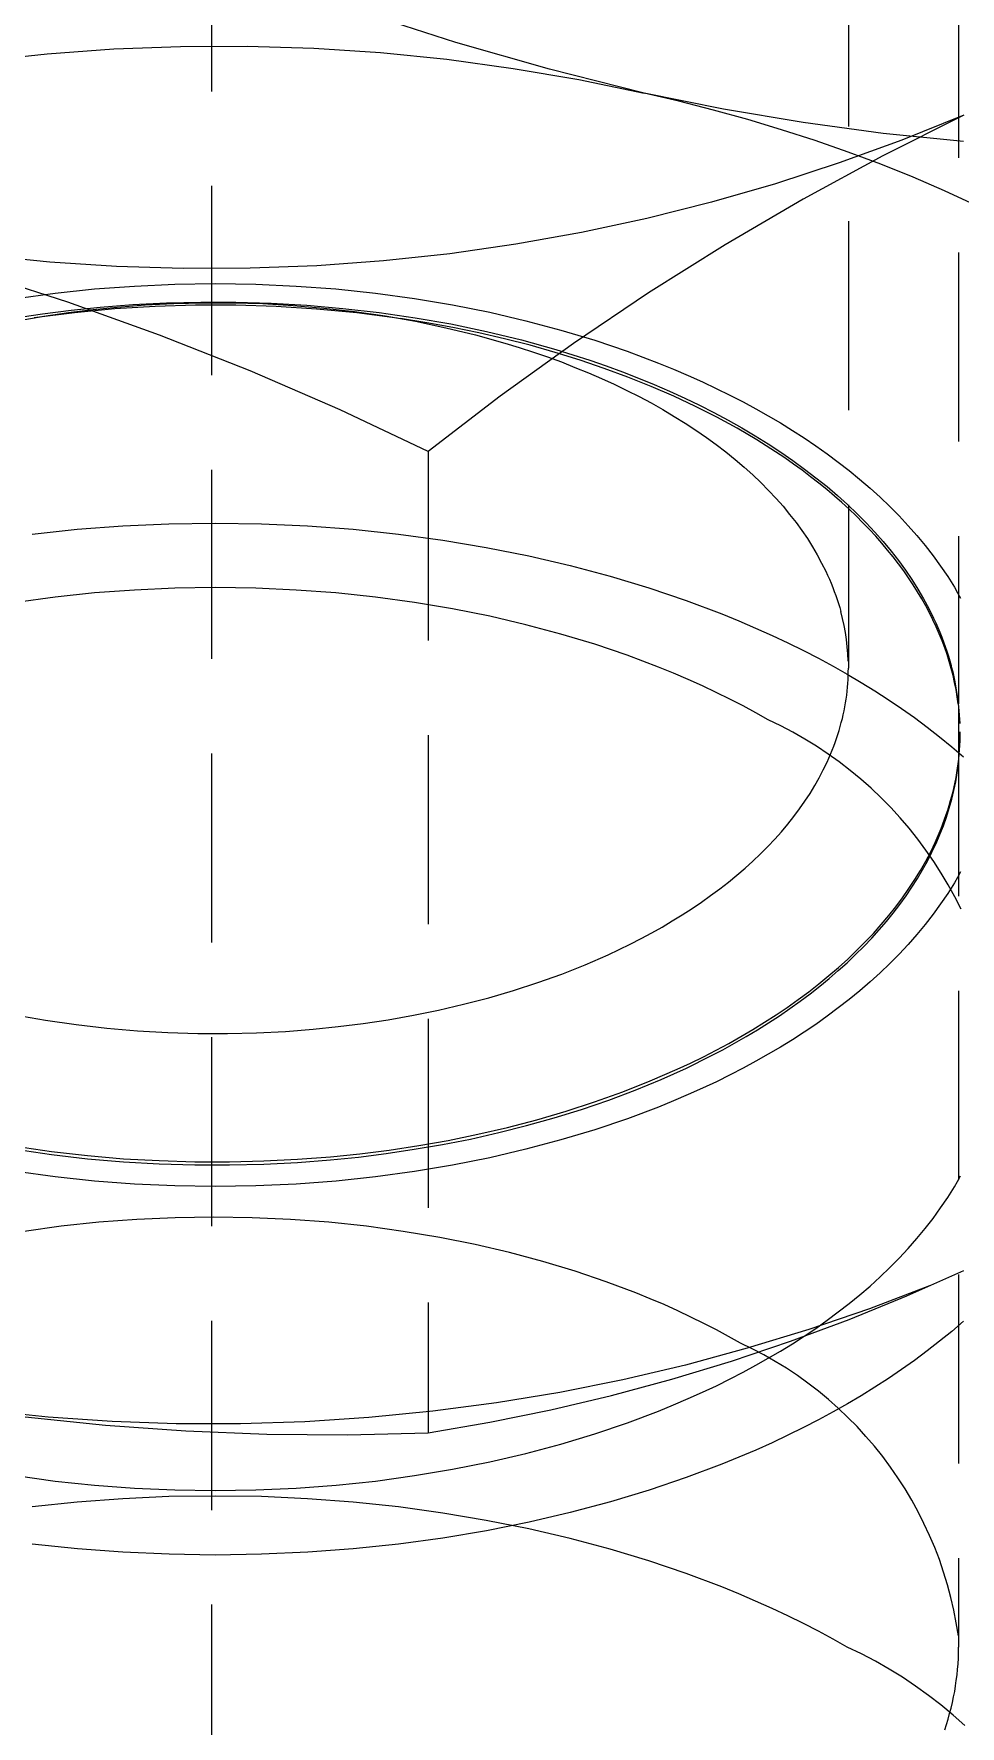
# Model space of a CAD drawing. Header units: millimetres. Extents: x -124 to 15640, y 659 to 4121.
# Drawn here: x 4093.17 to 4099.39, y 2274.57 to 2285.94 of the extents above; entities that cross this region are included whole.
import ezdxf

# ---------------------------------------------------------------- set-up
doc = ezdxf.new("R2010")
doc.units = ezdxf.units.MM
doc.linetypes.add('HIDDEN', pattern=[1.905, 1.27, -0.635])
doc.layers.add('ZANO_R_przerywana', color=7, linetype='HIDDEN', lineweight=0)

msp = doc.modelspace()

# ---------------------------------------------------------------- linework, layer by layer
at = {"layer": 'ZANO_R_przerywana'}
for p, q in [((4094.368, 2427.79), (4094.368, 1774.592)), ((4099.382, 2387.339), (4099.382, 2281.438)), ((4098.643, 2288.489), (4098.643, 2281.678)), ((4096.007, 2285.878), (4095.383, 2286.079)), ((4092.819, 2285.754), (4093.264, 2285.802)), ((4093.264, 2285.802), (4093.711, 2285.835)), ((4093.711, 2285.835), (4094.159, 2285.852)), ((4094.159, 2285.852), (4094.607, 2285.853)), ((4094.607, 2285.853), (4095.055, 2285.839)), ((4095.055, 2285.839), (4095.502, 2285.81)), ((4095.502, 2285.81), (4095.948, 2285.765)), ((4096.637, 2285.698), (4096.007, 2285.878)), ((4095.948, 2285.765), (4096.392, 2285.704)), ((4096.392, 2285.704), (4096.834, 2285.629)), ((4097.272, 2285.538), (4096.637, 2285.698)), ((4096.834, 2285.629), (4097.272, 2285.538)), ((4097.505, 2285.483), (4097.272, 2285.538)), ((4097.804, 2285.431), (4097.272, 2285.538)), ((4097.737, 2285.424), (4097.505, 2285.483)), ((4097.967, 2285.361), (4097.737, 2285.424)), ((4098.339, 2285.341), (4097.804, 2285.431)), ((4098.194, 2285.292), (4097.967, 2285.361)), ((4098.876, 2285.268), (4098.339, 2285.341)), ((4099.417, 2285.391), (4098.874, 2285.117)), ((4099.417, 2285.391), (4099.001, 2285.222)), ((4098.42, 2285.219), (4098.194, 2285.292)), ((4098.642, 2285.142), (4098.42, 2285.219)), ((4099.001, 2285.222), (4098.58, 2285.069)), ((4099.415, 2285.213), (4098.876, 2285.268)), ((4098.874, 2285.117), (4098.34, 2284.827)), ((4098.861, 2285.06), (4098.642, 2285.142)), ((4098.58, 2285.069), (4098.154, 2284.93)), ((4099.077, 2284.973), (4098.861, 2285.06)), ((4098.154, 2284.93), (4097.724, 2284.805)), ((4099.288, 2284.882), (4099.077, 2284.973)), ((4099.495, 2284.786), (4099.288, 2284.882)), ((4097.724, 2284.805), (4097.289, 2284.696)), ((4098.34, 2284.827), (4097.816, 2284.52)), ((4097.289, 2284.696), (4096.851, 2284.602)), ((4096.851, 2284.602), (4096.41, 2284.523)), ((4093.283, 2284.404), (4092.837, 2284.449)), ((4095.521, 2284.412), (4095.074, 2284.379)), ((4095.967, 2284.46), (4095.521, 2284.412)), ((4096.41, 2284.523), (4095.967, 2284.46)), ((4097.816, 2284.52), (4097.301, 2284.197)), ((4093.402, 2284.134), (4092.778, 2284.335)), ((4093.73, 2284.374), (4093.283, 2284.404)), ((4094.178, 2284.36), (4093.73, 2284.374)), ((4094.626, 2284.362), (4094.178, 2284.36)), ((4095.074, 2284.379), (4094.626, 2284.362)), ((4093.056, 2284.16), (4093.317, 2284.195)), ((4093.317, 2284.195), (4093.582, 2284.223)), ((4093.582, 2284.223), (4093.85, 2284.243)), ((4093.85, 2284.243), (4094.121, 2284.255)), ((4094.121, 2284.255), (4094.392, 2284.259)), ((4094.392, 2284.259), (4094.664, 2284.255)), ((4094.664, 2284.255), (4094.935, 2284.243)), ((4094.935, 2284.243), (4095.203, 2284.223)), ((4095.203, 2284.223), (4095.468, 2284.195)), ((4095.468, 2284.195), (4095.729, 2284.16)), ((4097.301, 2284.197), (4096.797, 2283.858)), ((4093.232, 2284.057), (4093.426, 2284.081)), ((4094.019, 2283.913), (4093.402, 2284.134)), ((4093.408, 2284.065), (4093.572, 2284.085)), ((4093.426, 2284.081), (4093.619, 2284.101)), ((4093.718, 2284.089), (4093.447, 2284.063)), ((4093.572, 2284.085), (4093.735, 2284.102)), ((4093.619, 2284.101), (4093.84, 2284.118)), ((4093.989, 2284.106), (4093.718, 2284.089)), ((4093.735, 2284.102), (4093.923, 2284.117)), ((4093.84, 2284.118), (4094.066, 2284.13)), ((4093.923, 2284.117), (4094.115, 2284.126)), ((4094.26, 2284.114), (4093.989, 2284.106)), ((4094.066, 2284.13), (4094.296, 2284.135)), ((4094.115, 2284.126), (4094.311, 2284.131)), ((4094.531, 2284.114), (4094.26, 2284.114)), ((4094.296, 2284.135), (4094.531, 2284.135)), ((4094.311, 2284.131), (4094.51, 2284.131)), ((4094.51, 2284.131), (4094.712, 2284.125)), ((4094.531, 2284.135), (4094.768, 2284.128)), ((4094.802, 2284.105), (4094.531, 2284.114)), ((4094.712, 2284.125), (4094.916, 2284.113)), ((4094.768, 2284.128), (4095.008, 2284.114)), ((4095.073, 2284.088), (4094.802, 2284.105)), ((4094.916, 2284.113), (4095.121, 2284.095)), ((4095.008, 2284.114), (4095.25, 2284.093)), ((4095.343, 2284.062), (4095.073, 2284.088)), ((4095.121, 2284.095), (4095.327, 2284.072)), ((4095.25, 2284.093), (4095.492, 2284.065)), ((4095.327, 2284.072), (4095.532, 2284.042)), ((4095.729, 2284.16), (4095.985, 2284.117)), ((4095.985, 2284.117), (4096.235, 2284.067)), ((4093.036, 2284.028), (4093.232, 2284.057)), ((4093.077, 2284.011), (4093.242, 2284.04)), ((4093.447, 2284.063), (4093.178, 2284.029)), ((4093.242, 2284.04), (4093.408, 2284.065)), ((4095.613, 2284.028), (4095.343, 2284.062)), ((4095.492, 2284.065), (4095.734, 2284.03)), ((4095.532, 2284.042), (4095.737, 2284.006)), ((4095.812, 2283.996), (4095.635, 2284.025)), ((4095.734, 2284.03), (4095.974, 2283.988)), ((4095.737, 2284.006), (4095.94, 2283.963)), ((4095.987, 2283.964), (4095.812, 2283.996)), ((4095.94, 2283.963), (4096.14, 2283.915)), ((4095.974, 2283.988), (4096.213, 2283.938)), ((4096.162, 2283.928), (4095.987, 2283.964)), ((4096.235, 2284.067), (4096.478, 2284.01)), ((4096.478, 2284.01), (4096.713, 2283.947)), ((4094.628, 2283.673), (4094.019, 2283.913)), ((4096.14, 2283.915), (4096.336, 2283.86)), ((4096.335, 2283.888), (4096.162, 2283.928)), ((4096.213, 2283.938), (4096.448, 2283.881)), ((4096.797, 2283.858), (4096.304, 2283.503)), ((4096.506, 2283.845), (4096.335, 2283.888)), ((4096.336, 2283.86), (4096.433, 2283.83)), ((4096.448, 2283.881), (4096.679, 2283.816)), ((4096.675, 2283.797), (4096.506, 2283.845)), ((4096.713, 2283.947), (4096.94, 2283.879)), ((4096.94, 2283.879), (4097.158, 2283.805)), ((4096.433, 2283.83), (4096.529, 2283.799)), ((4096.529, 2283.799), (4096.623, 2283.767)), ((4096.623, 2283.767), (4096.716, 2283.733)), ((4096.841, 2283.745), (4096.675, 2283.797)), ((4096.679, 2283.816), (4096.793, 2283.781)), ((4096.716, 2283.733), (4096.807, 2283.697)), ((4096.793, 2283.781), (4096.906, 2283.745)), ((4097.004, 2283.69), (4096.841, 2283.745)), ((4096.906, 2283.745), (4097.016, 2283.707)), ((4097.158, 2283.805), (4097.367, 2283.726)), ((4095.23, 2283.412), (4094.628, 2283.673)), ((4096.807, 2283.697), (4096.897, 2283.661)), ((4096.897, 2283.661), (4096.985, 2283.622)), ((4096.985, 2283.622), (4097.071, 2283.583)), ((4097.163, 2283.631), (4097.004, 2283.69)), ((4097.016, 2283.707), (4097.126, 2283.667)), ((4097.126, 2283.667), (4097.233, 2283.625)), ((4097.319, 2283.569), (4097.163, 2283.631)), ((4097.233, 2283.625), (4097.339, 2283.582)), ((4097.367, 2283.726), (4097.468, 2283.685)), ((4097.468, 2283.685), (4097.567, 2283.643)), ((4097.567, 2283.643), (4097.663, 2283.6)), ((4096.304, 2283.503), (4095.822, 2283.133)), ((4097.071, 2283.583), (4097.155, 2283.542)), ((4097.155, 2283.542), (4097.238, 2283.501)), ((4097.238, 2283.501), (4097.318, 2283.458)), ((4097.47, 2283.503), (4097.319, 2283.569)), ((4097.339, 2283.582), (4097.442, 2283.537)), ((4097.442, 2283.537), (4097.544, 2283.491)), ((4097.617, 2283.435), (4097.47, 2283.503)), ((4097.663, 2283.6), (4097.756, 2283.556)), ((4097.756, 2283.556), (4097.847, 2283.511)), ((4097.847, 2283.511), (4097.936, 2283.465)), ((4095.822, 2283.133), (4095.23, 2283.412)), ((4097.318, 2283.458), (4097.397, 2283.414)), ((4097.397, 2283.414), (4097.473, 2283.368)), ((4097.544, 2283.491), (4097.643, 2283.443)), ((4097.759, 2283.363), (4097.617, 2283.435)), ((4097.643, 2283.443), (4097.74, 2283.394)), ((4097.74, 2283.394), (4097.835, 2283.343)), ((4097.936, 2283.465), (4098.022, 2283.419)), ((4098.022, 2283.419), (4098.105, 2283.372)), ((4097.473, 2283.368), (4097.547, 2283.322)), ((4097.547, 2283.322), (4097.619, 2283.275)), ((4097.619, 2283.275), (4097.689, 2283.227)), ((4097.896, 2283.288), (4097.759, 2283.363)), ((4097.835, 2283.343), (4097.927, 2283.291)), ((4098.028, 2283.21), (4097.896, 2283.288)), ((4097.927, 2283.291), (4098.017, 2283.238)), ((4098.105, 2283.372), (4098.186, 2283.324)), ((4098.186, 2283.324), (4098.267, 2283.274)), ((4098.267, 2283.274), (4098.346, 2283.223)), ((4097.689, 2283.227), (4097.756, 2283.178)), ((4097.756, 2283.178), (4097.82, 2283.129)), ((4098.017, 2283.238), (4098.104, 2283.184)), ((4098.154, 2283.13), (4098.028, 2283.21)), ((4098.104, 2283.184), (4098.188, 2283.128)), ((4098.346, 2283.223), (4098.423, 2283.171)), ((4098.423, 2283.171), (4098.5, 2283.117)), ((4095.822, 2283.133), (4095.822, 2276.543)), ((4097.82, 2283.129), (4097.883, 2283.078)), ((4097.883, 2283.078), (4097.943, 2283.027)), ((4098.215, 2283.089), (4098.154, 2283.13)), ((4098.188, 2283.128), (4098.27, 2283.072)), ((4098.275, 2283.048), (4098.215, 2283.089)), ((4098.27, 2283.072), (4098.349, 2283.014)), ((4098.332, 2283.006), (4098.275, 2283.048)), ((4098.5, 2283.117), (4098.574, 2283.061)), ((4098.574, 2283.061), (4098.647, 2283.004)), ((4097.943, 2283.027), (4098, 2282.976)), ((4098, 2282.976), (4098.055, 2282.923)), ((4098.389, 2282.963), (4098.332, 2283.006)), ((4098.349, 2283.014), (4098.425, 2282.956)), ((4098.444, 2282.92), (4098.389, 2282.963)), ((4098.425, 2282.956), (4098.499, 2282.897)), ((4098.647, 2283.004), (4098.718, 2282.946)), ((4098.718, 2282.946), (4098.788, 2282.886)), ((4098.055, 2282.923), (4098.107, 2282.871)), ((4098.107, 2282.871), (4098.157, 2282.817)), ((4098.497, 2282.877), (4098.444, 2282.92)), ((4098.549, 2282.833), (4098.497, 2282.877)), ((4098.499, 2282.897), (4098.569, 2282.836)), ((4098.599, 2282.789), (4098.549, 2282.833)), ((4098.569, 2282.836), (4098.636, 2282.776)), ((4098.788, 2282.886), (4098.855, 2282.825)), ((4098.855, 2282.825), (4098.92, 2282.763)), ((4098.157, 2282.817), (4098.204, 2282.764)), ((4098.204, 2282.764), (4098.248, 2282.71)), ((4098.248, 2282.71), (4098.291, 2282.656)), ((4098.648, 2282.744), (4098.599, 2282.789)), ((4098.636, 2282.776), (4098.701, 2282.714)), ((4098.695, 2282.699), (4098.648, 2282.744)), ((4098.701, 2282.714), (4098.762, 2282.652)), ((4098.92, 2282.763), (4098.983, 2282.699)), ((4093.163, 2282.578), (4093.466, 2282.61)), ((4093.466, 2282.61), (4093.773, 2282.633)), ((4093.773, 2282.633), (4094.082, 2282.647)), ((4094.082, 2282.647), (4094.392, 2282.651)), ((4094.392, 2282.651), (4094.703, 2282.647)), ((4094.703, 2282.647), (4095.012, 2282.633)), ((4095.012, 2282.633), (4095.319, 2282.61)), ((4095.319, 2282.61), (4095.622, 2282.578)), ((4098.291, 2282.656), (4098.33, 2282.602)), ((4098.33, 2282.602), (4098.367, 2282.547)), ((4098.74, 2282.654), (4098.695, 2282.699)), ((4098.784, 2282.608), (4098.74, 2282.654)), ((4098.762, 2282.652), (4098.821, 2282.59)), ((4098.827, 2282.563), (4098.784, 2282.608)), ((4098.983, 2282.699), (4099.044, 2282.634)), ((4099.044, 2282.634), (4099.102, 2282.568)), ((4095.622, 2282.578), (4095.92, 2282.537)), ((4095.92, 2282.537), (4096.212, 2282.488)), ((4096.212, 2282.488), (4096.498, 2282.431)), ((4098.367, 2282.547), (4098.402, 2282.492)), ((4098.402, 2282.492), (4098.434, 2282.438)), ((4098.821, 2282.59), (4098.876, 2282.527)), ((4098.867, 2282.517), (4098.827, 2282.563)), ((4098.906, 2282.47), (4098.867, 2282.517)), ((4098.876, 2282.527), (4098.929, 2282.463)), ((4099.102, 2282.568), (4099.158, 2282.501)), ((4099.158, 2282.501), (4099.211, 2282.432)), ((4096.498, 2282.431), (4096.775, 2282.366)), ((4096.775, 2282.366), (4097.044, 2282.295)), ((4098.434, 2282.438), (4098.463, 2282.383)), ((4098.463, 2282.383), (4098.491, 2282.328)), ((4098.944, 2282.424), (4098.906, 2282.47)), ((4098.929, 2282.463), (4098.978, 2282.4)), ((4098.98, 2282.377), (4098.944, 2282.424)), ((4098.978, 2282.4), (4099.025, 2282.336)), ((4099.014, 2282.33), (4098.98, 2282.377)), ((4099.211, 2282.432), (4099.261, 2282.363)), ((4097.044, 2282.295), (4097.304, 2282.216)), ((4098.491, 2282.328), (4098.503, 2282.301)), ((4098.503, 2282.301), (4098.515, 2282.274)), ((4098.515, 2282.274), (4098.527, 2282.247)), ((4099.047, 2282.284), (4099.014, 2282.33)), ((4099.025, 2282.336), (4099.069, 2282.272)), ((4099.078, 2282.237), (4099.047, 2282.284)), ((4099.069, 2282.272), (4099.109, 2282.207)), ((4099.261, 2282.363), (4099.309, 2282.292)), ((4099.309, 2282.292), (4099.332, 2282.256)), ((4099.332, 2282.256), (4099.354, 2282.221)), ((4093.317, 2282.154), (4093.056, 2282.118)), ((4093.582, 2282.182), (4093.317, 2282.154)), ((4093.85, 2282.202), (4093.582, 2282.182)), ((4094.121, 2282.214), (4093.85, 2282.202)), ((4094.392, 2282.218), (4094.121, 2282.214)), ((4094.664, 2282.214), (4094.392, 2282.218)), ((4094.935, 2282.202), (4094.664, 2282.214)), ((4095.203, 2282.182), (4094.935, 2282.202)), ((4095.468, 2282.154), (4095.203, 2282.182)), ((4095.729, 2282.118), (4095.468, 2282.154)), ((4097.304, 2282.216), (4097.553, 2282.132)), ((4098.527, 2282.247), (4098.538, 2282.22)), ((4098.538, 2282.22), (4098.548, 2282.192)), ((4098.548, 2282.192), (4098.558, 2282.165)), ((4098.558, 2282.165), (4098.567, 2282.138)), ((4098.567, 2282.138), (4098.576, 2282.111)), ((4099.107, 2282.19), (4099.078, 2282.237)), ((4099.135, 2282.143), (4099.107, 2282.19)), ((4099.109, 2282.207), (4099.147, 2282.143)), ((4099.162, 2282.095), (4099.135, 2282.143)), ((4099.147, 2282.143), (4099.182, 2282.079)), ((4099.354, 2282.221), (4099.375, 2282.184)), ((4099.375, 2282.184), (4099.395, 2282.148)), ((4095.985, 2282.075), (4095.729, 2282.118)), ((4096.235, 2282.026), (4095.985, 2282.075)), ((4096.478, 2281.969), (4096.235, 2282.026)), ((4097.553, 2282.132), (4097.792, 2282.042)), ((4097.792, 2282.042), (4097.908, 2281.995)), ((4098.576, 2282.111), (4098.584, 2282.084)), ((4098.584, 2282.084), (4098.592, 2282.058)), ((4098.603, 2282.011), (4098.592, 2282.058)), ((4099.187, 2282.048), (4099.162, 2282.095)), ((4099.182, 2282.079), (4099.214, 2282.014)), ((4099.21, 2282.001), (4099.187, 2282.048)), ((4096.713, 2281.906), (4096.478, 2281.969)), ((4097.908, 2281.995), (4098.02, 2281.946)), ((4098.02, 2281.946), (4098.13, 2281.897)), ((4098.614, 2281.964), (4098.603, 2282.011)), ((4098.623, 2281.917), (4098.614, 2281.964)), ((4098.63, 2281.869), (4098.623, 2281.917)), ((4099.232, 2281.954), (4099.21, 2282.001)), ((4099.214, 2282.014), (4099.229, 2281.982)), ((4099.229, 2281.982), (4099.243, 2281.95)), ((4099.252, 2281.908), (4099.232, 2281.954)), ((4099.243, 2281.95), (4099.257, 2281.918)), ((4099.257, 2281.918), (4099.269, 2281.886)), ((4096.94, 2281.838), (4096.713, 2281.906)), ((4097.158, 2281.764), (4096.94, 2281.838)), ((4098.13, 2281.897), (4098.237, 2281.847)), ((4098.237, 2281.847), (4098.341, 2281.796)), ((4098.635, 2281.821), (4098.63, 2281.869)), ((4098.639, 2281.773), (4098.635, 2281.821)), ((4099.271, 2281.861), (4099.252, 2281.908)), ((4099.269, 2281.886), (4099.282, 2281.854)), ((4099.289, 2281.814), (4099.271, 2281.861)), ((4099.282, 2281.854), (4099.293, 2281.823)), ((4099.305, 2281.768), (4099.289, 2281.814)), ((4099.293, 2281.823), (4099.304, 2281.791)), ((4097.367, 2281.685), (4097.158, 2281.764)), ((4097.468, 2281.644), (4097.367, 2281.685)), ((4098.341, 2281.796), (4098.442, 2281.744)), ((4098.442, 2281.744), (4098.54, 2281.691)), ((4098.54, 2281.691), (4098.635, 2281.637)), ((4098.642, 2281.725), (4098.639, 2281.773)), ((4099.304, 2281.791), (4099.314, 2281.759)), ((4099.319, 2281.721), (4099.305, 2281.768)), ((4099.314, 2281.759), (4099.324, 2281.727)), ((4099.333, 2281.675), (4099.319, 2281.721)), ((4099.324, 2281.727), (4099.333, 2281.696)), ((4099.347, 2281.641), (4099.333, 2281.696)), ((4097.567, 2281.602), (4097.468, 2281.644)), ((4097.663, 2281.558), (4097.567, 2281.602)), ((4098.635, 2281.637), (4098.728, 2281.582)), ((4098.637, 2281.549), (4098.639, 2281.575)), ((4098.639, 2281.575), (4098.641, 2281.601)), ((4098.641, 2281.601), (4098.642, 2281.626)), ((4098.642, 2281.652), (4098.643, 2281.678)), ((4098.642, 2281.626), (4098.642, 2281.652)), ((4098.728, 2281.582), (4098.82, 2281.525)), ((4099.345, 2281.628), (4099.333, 2281.675)), ((4099.355, 2281.581), (4099.345, 2281.628)), ((4099.359, 2281.586), (4099.347, 2281.641)), ((4099.365, 2281.533), (4099.355, 2281.581)), ((4099.369, 2281.53), (4099.359, 2281.586)), ((4097.756, 2281.514), (4097.663, 2281.558)), ((4097.847, 2281.47), (4097.756, 2281.514)), ((4097.936, 2281.424), (4097.847, 2281.47)), ((4098.623, 2281.444), (4098.627, 2281.47)), ((4098.627, 2281.47), (4098.631, 2281.496)), ((4098.631, 2281.496), (4098.634, 2281.523)), ((4098.634, 2281.523), (4098.637, 2281.549)), ((4098.82, 2281.525), (4098.91, 2281.467)), ((4098.91, 2281.467), (4098.999, 2281.407)), ((4099.373, 2281.485), (4099.365, 2281.533)), ((4099.378, 2281.474), (4099.369, 2281.53)), ((4099.38, 2281.437), (4099.373, 2281.485)), ((4099.384, 2281.418), (4099.378, 2281.474)), ((4098.022, 2281.378), (4097.936, 2281.424)), ((4098.105, 2281.331), (4098.022, 2281.378)), ((4098.602, 2281.339), (4098.608, 2281.365)), ((4098.608, 2281.365), (4098.614, 2281.391)), ((4098.614, 2281.391), (4098.619, 2281.418)), ((4098.619, 2281.418), (4098.623, 2281.444)), ((4098.999, 2281.407), (4099.086, 2281.345)), ((4099.086, 2281.345), (4099.172, 2281.282)), ((4099.382, 2281.417), (4099.382, 2275.105)), ((4099.389, 2281.361), (4099.384, 2281.418)), ((4099.392, 2281.305), (4099.389, 2281.361)), ((4098.188, 2281.29), (4098.105, 2281.331)), ((4098.27, 2281.247), (4098.188, 2281.29)), ((4098.35, 2281.201), (4098.27, 2281.247)), ((4098.563, 2281.206), (4098.572, 2281.233)), ((4098.572, 2281.233), (4098.58, 2281.259)), ((4098.58, 2281.259), (4098.588, 2281.286)), ((4098.588, 2281.286), (4098.595, 2281.312)), ((4098.595, 2281.312), (4098.602, 2281.339)), ((4099.172, 2281.282), (4099.255, 2281.217)), ((4099.392, 2281.219), (4099.393, 2281.249)), ((4098.429, 2281.153), (4098.35, 2281.201)), ((4098.506, 2281.101), (4098.429, 2281.153)), ((4098.523, 2281.1), (4098.534, 2281.126)), ((4098.534, 2281.126), (4098.544, 2281.153)), ((4098.544, 2281.153), (4098.554, 2281.179)), ((4098.554, 2281.179), (4098.563, 2281.206)), ((4099.255, 2281.217), (4099.336, 2281.15)), ((4099.336, 2281.15), (4099.416, 2281.082)), ((4099.386, 2281.097), (4099.388, 2281.128)), ((4099.388, 2281.128), (4099.39, 2281.158)), ((4099.39, 2281.158), (4099.392, 2281.189)), ((4099.392, 2281.189), (4099.392, 2281.219)), ((4098.474, 2280.994), (4098.5, 2281.047)), ((4098.5, 2281.047), (4098.523, 2281.1)), ((4098.581, 2281.048), (4098.506, 2281.101)), ((4098.655, 2280.991), (4098.581, 2281.048)), ((4099.37, 2280.974), (4099.375, 2281.005)), ((4099.373, 2280.974), (4099.381, 2281.032)), ((4099.375, 2281.005), (4099.379, 2281.036)), ((4099.379, 2281.036), (4099.383, 2281.066)), ((4099.383, 2281.066), (4099.386, 2281.097)), ((4098.385, 2280.836), (4098.417, 2280.889)), ((4098.417, 2280.889), (4098.447, 2280.941)), ((4098.447, 2280.941), (4098.474, 2280.994)), ((4098.726, 2280.932), (4098.655, 2280.991)), ((4098.795, 2280.871), (4098.726, 2280.932)), ((4099.351, 2280.856), (4099.363, 2280.915)), ((4099.352, 2280.881), (4099.359, 2280.912)), ((4099.359, 2280.912), (4099.365, 2280.943)), ((4099.363, 2280.915), (4099.373, 2280.974)), ((4099.365, 2280.943), (4099.37, 2280.974)), ((4098.314, 2280.732), (4098.351, 2280.784)), ((4098.351, 2280.784), (4098.385, 2280.836)), ((4098.862, 2280.807), (4098.795, 2280.871)), ((4098.927, 2280.741), (4098.862, 2280.807)), ((4099.319, 2280.756), (4099.328, 2280.788)), ((4099.32, 2280.738), (4099.337, 2280.797)), ((4099.328, 2280.788), (4099.337, 2280.819)), ((4099.337, 2280.797), (4099.351, 2280.856)), ((4099.337, 2280.819), (4099.345, 2280.85)), ((4099.345, 2280.85), (4099.352, 2280.881)), ((4098.235, 2280.63), (4098.276, 2280.681)), ((4098.276, 2280.681), (4098.314, 2280.732)), ((4098.99, 2280.673), (4098.927, 2280.741)), ((4099.05, 2280.603), (4098.99, 2280.673)), ((4099.277, 2280.632), (4099.288, 2280.663)), ((4099.28, 2280.619), (4099.301, 2280.678)), ((4099.288, 2280.663), (4099.299, 2280.694)), ((4099.299, 2280.694), (4099.31, 2280.725)), ((4099.301, 2280.678), (4099.32, 2280.738)), ((4099.31, 2280.725), (4099.319, 2280.756)), ((4098.148, 2280.529), (4098.193, 2280.579)), ((4098.193, 2280.579), (4098.235, 2280.63)), ((4099.108, 2280.53), (4099.05, 2280.603)), ((4099.225, 2280.507), (4099.252, 2280.569)), ((4099.231, 2280.501), (4099.257, 2280.56)), ((4099.252, 2280.569), (4099.265, 2280.6)), ((4099.257, 2280.56), (4099.28, 2280.619)), ((4099.265, 2280.6), (4099.277, 2280.632)), ((4098.052, 2280.43), (4098.101, 2280.479)), ((4098.101, 2280.479), (4098.148, 2280.529)), ((4099.163, 2280.456), (4099.108, 2280.53)), ((4099.162, 2280.382), (4099.195, 2280.444)), ((4099.215, 2280.38), (4099.163, 2280.456)), ((4099.173, 2280.382), (4099.203, 2280.441)), ((4099.195, 2280.444), (4099.225, 2280.507)), ((4099.203, 2280.441), (4099.231, 2280.501)), ((4097.894, 2280.287), (4097.949, 2280.334)), ((4097.949, 2280.334), (4098.001, 2280.382)), ((4098.001, 2280.382), (4098.052, 2280.43)), ((4099.089, 2280.259), (4099.127, 2280.32)), ((4099.106, 2280.265), (4099.141, 2280.323)), ((4099.127, 2280.32), (4099.162, 2280.382)), ((4099.141, 2280.323), (4099.173, 2280.382)), ((4099.265, 2280.302), (4099.215, 2280.38)), ((4097.779, 2280.195), (4097.837, 2280.241)), ((4097.837, 2280.241), (4097.894, 2280.287)), ((4099.03, 2280.148), (4099.069, 2280.206)), ((4099.049, 2280.197), (4099.089, 2280.259)), ((4099.069, 2280.206), (4099.106, 2280.265)), ((4099.313, 2280.223), (4099.265, 2280.302)), ((4099.357, 2280.142), (4099.313, 2280.223)), ((4099.354, 2280.237), (4099.332, 2280.201)), ((4099.375, 2280.273), (4099.354, 2280.237)), ((4099.395, 2280.309), (4099.375, 2280.273)), ((4097.593, 2280.063), (4097.656, 2280.106)), ((4097.656, 2280.106), (4097.718, 2280.15)), ((4097.718, 2280.15), (4097.779, 2280.195)), ((4098.961, 2280.076), (4099.006, 2280.136)), ((4098.988, 2280.091), (4099.03, 2280.148)), ((4099.006, 2280.136), (4099.049, 2280.197)), ((4099.261, 2280.094), (4099.211, 2280.025)), ((4099.309, 2280.165), (4099.261, 2280.094)), ((4099.332, 2280.201), (4099.309, 2280.165)), ((4099.399, 2280.059), (4099.357, 2280.142)), ((4097.392, 2279.939), (4097.46, 2279.98)), ((4097.46, 2279.98), (4097.527, 2280.021)), ((4097.527, 2280.021), (4097.593, 2280.063)), ((4098.863, 2279.956), (4098.913, 2280.016)), ((4098.898, 2279.976), (4098.944, 2280.033)), ((4098.913, 2280.016), (4098.961, 2280.076)), ((4098.944, 2280.033), (4098.988, 2280.091)), ((4099.211, 2280.025), (4099.158, 2279.956)), ((4097.251, 2279.862), (4097.322, 2279.9)), ((4097.322, 2279.9), (4097.392, 2279.939)), ((4098.756, 2279.839), (4098.811, 2279.897)), ((4098.799, 2279.864), (4098.85, 2279.92)), ((4098.811, 2279.897), (4098.863, 2279.956)), ((4098.85, 2279.92), (4098.898, 2279.976)), ((4099.102, 2279.889), (4099.044, 2279.823)), ((4099.158, 2279.956), (4099.102, 2279.889)), ((4096.875, 2279.686), (4097.029, 2279.753)), ((4097.029, 2279.753), (4097.104, 2279.788)), ((4097.104, 2279.788), (4097.178, 2279.824)), ((4097.178, 2279.824), (4097.251, 2279.862)), ((4098.634, 2279.7), (4098.691, 2279.754)), ((4098.638, 2279.724), (4098.698, 2279.781)), ((4098.691, 2279.754), (4098.746, 2279.809)), ((4098.698, 2279.781), (4098.756, 2279.839)), ((4098.746, 2279.809), (4098.799, 2279.864)), ((4098.983, 2279.758), (4098.92, 2279.694)), ((4099.044, 2279.823), (4098.983, 2279.758)), ((4096.718, 2279.624), (4096.875, 2279.686)), ((4098.512, 2279.613), (4098.576, 2279.668)), ((4098.514, 2279.594), (4098.575, 2279.647)), ((4098.575, 2279.647), (4098.634, 2279.7)), ((4098.576, 2279.668), (4098.638, 2279.724)), ((4098.92, 2279.694), (4098.855, 2279.632)), ((4096.394, 2279.513), (4096.557, 2279.566)), ((4096.557, 2279.566), (4096.718, 2279.624)), ((4098.376, 2279.504), (4098.445, 2279.558)), ((4098.386, 2279.491), (4098.451, 2279.542)), ((4098.445, 2279.558), (4098.512, 2279.613)), ((4098.451, 2279.542), (4098.514, 2279.594)), ((4098.788, 2279.571), (4098.719, 2279.511)), ((4098.855, 2279.632), (4098.788, 2279.571)), ((4095.892, 2279.382), (4096.06, 2279.421)), ((4096.06, 2279.421), (4096.228, 2279.465)), ((4096.228, 2279.465), (4096.394, 2279.513)), ((4098.232, 2279.4), (4098.305, 2279.452)), ((4098.25, 2279.392), (4098.319, 2279.441)), ((4098.305, 2279.452), (4098.376, 2279.504)), ((4098.319, 2279.441), (4098.386, 2279.491)), ((4098.648, 2279.453), (4098.575, 2279.396)), ((4098.719, 2279.511), (4098.648, 2279.453)), ((4093.048, 2279.35), (4093.253, 2279.314)), ((4093.253, 2279.314), (4093.459, 2279.284)), ((4095.385, 2279.292), (4095.554, 2279.317)), ((4095.554, 2279.317), (4095.723, 2279.347)), ((4095.723, 2279.347), (4095.892, 2279.382)), ((4098.002, 2279.251), (4098.08, 2279.3)), ((4098.08, 2279.3), (4098.157, 2279.349)), ((4098.107, 2279.296), (4098.179, 2279.343)), ((4098.157, 2279.349), (4098.232, 2279.4)), ((4098.179, 2279.343), (4098.25, 2279.392)), ((4098.5, 2279.34), (4098.424, 2279.286)), ((4098.575, 2279.396), (4098.5, 2279.34)), ((4093.459, 2279.284), (4093.664, 2279.26)), ((4093.664, 2279.26), (4093.87, 2279.243)), ((4093.87, 2279.243), (4094.074, 2279.231)), ((4094.074, 2279.231), (4094.275, 2279.225)), ((4094.275, 2279.225), (4094.475, 2279.225)), ((4094.475, 2279.225), (4094.67, 2279.229)), ((4094.67, 2279.229), (4094.863, 2279.239)), ((4094.863, 2279.239), (4095.05, 2279.254)), ((4095.05, 2279.254), (4095.217, 2279.271)), ((4095.217, 2279.271), (4095.385, 2279.292)), ((4097.839, 2279.157), (4097.921, 2279.204)), ((4097.879, 2279.159), (4097.957, 2279.204)), ((4097.921, 2279.204), (4098.002, 2279.251)), ((4097.957, 2279.204), (4098.033, 2279.249)), ((4098.033, 2279.249), (4098.107, 2279.296)), ((4098.346, 2279.234), (4098.267, 2279.183)), ((4098.424, 2279.286), (4098.346, 2279.234)), ((4097.555, 2278.992), (4097.72, 2279.074)), ((4097.669, 2279.069), (4097.755, 2279.112)), ((4097.72, 2279.074), (4097.8, 2279.116)), ((4097.755, 2279.112), (4097.839, 2279.157)), ((4097.8, 2279.116), (4097.879, 2279.159)), ((4098.105, 2279.085), (4098.022, 2279.038)), ((4098.187, 2279.133), (4098.105, 2279.085)), ((4098.267, 2279.183), (4098.187, 2279.133)), ((4097.313, 2278.906), (4097.494, 2278.985)), ((4097.386, 2278.916), (4097.555, 2278.992)), ((4097.494, 2278.985), (4097.582, 2279.026)), ((4097.582, 2279.026), (4097.669, 2279.069)), ((4097.936, 2278.992), (4097.848, 2278.946)), ((4098.022, 2279.038), (4097.936, 2278.992)), ((4097.034, 2278.777), (4097.211, 2278.844)), ((4097.128, 2278.833), (4097.313, 2278.906)), ((4097.211, 2278.844), (4097.386, 2278.916)), ((4097.663, 2278.857), (4097.567, 2278.814)), ((4097.757, 2278.901), (4097.663, 2278.857)), ((4097.848, 2278.946), (4097.757, 2278.901)), ((4096.747, 2278.702), (4096.939, 2278.765)), ((4096.852, 2278.715), (4097.034, 2278.777)), ((4096.939, 2278.765), (4097.128, 2278.833)), ((4097.368, 2278.731), (4097.159, 2278.652)), ((4097.469, 2278.772), (4097.368, 2278.731)), ((4097.567, 2278.814), (4097.469, 2278.772)), ((4096.355, 2278.594), (4096.552, 2278.645)), ((4096.482, 2278.606), (4096.668, 2278.658)), ((4096.552, 2278.645), (4096.747, 2278.702)), ((4096.668, 2278.658), (4096.852, 2278.715)), ((4097.159, 2278.652), (4096.941, 2278.578)), ((4095.758, 2278.472), (4095.957, 2278.507)), ((4095.917, 2278.479), (4096.106, 2278.516)), ((4095.957, 2278.507), (4096.156, 2278.548)), ((4096.106, 2278.516), (4096.295, 2278.559)), ((4096.156, 2278.548), (4096.355, 2278.594)), ((4096.295, 2278.559), (4096.482, 2278.606)), ((4096.713, 2278.51), (4096.478, 2278.447)), ((4096.941, 2278.578), (4096.713, 2278.51)), ((4093.052, 2278.468), (4093.294, 2278.433)), ((4093.052, 2278.447), (4093.294, 2278.412)), ((4093.294, 2278.433), (4093.536, 2278.405)), ((4093.294, 2278.412), (4093.536, 2278.384)), ((4093.536, 2278.405), (4093.777, 2278.384)), ((4094.945, 2278.38), (4095.166, 2278.397)), ((4095.166, 2278.397), (4095.362, 2278.417)), ((4095.166, 2278.376), (4095.353, 2278.395)), ((4095.353, 2278.395), (4095.54, 2278.419)), ((4095.362, 2278.417), (4095.56, 2278.442)), ((4095.54, 2278.419), (4095.728, 2278.447)), ((4095.56, 2278.442), (4095.758, 2278.472)), ((4095.728, 2278.447), (4095.917, 2278.479)), ((4096.235, 2278.39), (4095.986, 2278.34)), ((4096.478, 2278.447), (4096.235, 2278.39)), ((4093.317, 2278.262), (4093.056, 2278.297)), ((4093.536, 2278.384), (4093.777, 2278.364)), ((4093.777, 2278.384), (4094.017, 2278.371)), ((4093.777, 2278.364), (4094.017, 2278.35)), ((4094.017, 2278.371), (4094.255, 2278.363)), ((4094.017, 2278.35), (4094.255, 2278.343)), ((4094.255, 2278.363), (4094.489, 2278.363)), ((4094.255, 2278.343), (4094.489, 2278.342)), ((4094.489, 2278.363), (4094.719, 2278.369)), ((4094.489, 2278.342), (4094.719, 2278.348)), ((4094.719, 2278.369), (4094.945, 2278.38)), ((4094.719, 2278.348), (4094.945, 2278.359)), ((4094.945, 2278.359), (4095.166, 2278.376)), ((4095.73, 2278.297), (4095.469, 2278.262)), ((4095.986, 2278.34), (4095.73, 2278.297)), ((4093.582, 2278.234), (4093.317, 2278.262)), ((4093.851, 2278.213), (4093.582, 2278.234)), ((4094.121, 2278.201), (4093.851, 2278.213)), ((4094.393, 2278.197), (4094.121, 2278.201)), ((4094.665, 2278.201), (4094.393, 2278.197)), ((4094.935, 2278.214), (4094.665, 2278.201)), ((4095.204, 2278.234), (4094.935, 2278.214)), ((4095.469, 2278.262), (4095.204, 2278.234)), ((4099.332, 2278.159), (4099.354, 2278.195)), ((4099.354, 2278.195), (4099.375, 2278.231)), ((4099.375, 2278.231), (4099.395, 2278.268)), ((4099.211, 2277.983), (4099.261, 2278.053)), ((4099.261, 2278.053), (4099.309, 2278.124)), ((4099.309, 2278.124), (4099.332, 2278.159)), ((4093.61, 2277.957), (4093.358, 2277.93)), ((4093.866, 2277.976), (4093.61, 2277.957)), ((4094.123, 2277.988), (4093.866, 2277.976)), ((4094.382, 2277.991), (4094.123, 2277.988)), ((4094.641, 2277.988), (4094.382, 2277.991)), ((4094.898, 2277.976), (4094.641, 2277.988)), ((4095.154, 2277.957), (4094.898, 2277.976)), ((4095.407, 2277.93), (4095.154, 2277.957)), ((4099.158, 2277.915), (4099.211, 2277.983)), ((4093.358, 2277.93), (4093.109, 2277.896)), ((4095.655, 2277.896), (4095.407, 2277.93)), ((4095.899, 2277.855), (4095.655, 2277.896)), ((4096.137, 2277.808), (4095.899, 2277.855)), ((4099.044, 2277.781), (4099.102, 2277.848)), ((4099.102, 2277.848), (4099.158, 2277.915)), ((4096.368, 2277.754), (4096.137, 2277.808)), ((4096.592, 2277.694), (4096.368, 2277.754)), ((4098.92, 2277.653), (4098.983, 2277.716)), ((4098.983, 2277.716), (4099.044, 2277.781)), ((4096.808, 2277.629), (4096.592, 2277.694)), ((4097.016, 2277.558), (4096.808, 2277.629)), ((4098.855, 2277.59), (4098.92, 2277.653)), ((4099.034, 2277.463), (4099.417, 2277.634)), ((4097.215, 2277.483), (4097.016, 2277.558)), ((4097.311, 2277.444), (4097.215, 2277.483)), ((4098.719, 2277.47), (4098.788, 2277.529)), ((4099.187, 2277.531), (4098.784, 2277.377)), ((4098.788, 2277.529), (4098.855, 2277.59)), ((4097.405, 2277.404), (4097.311, 2277.444)), ((4097.497, 2277.363), (4097.405, 2277.404)), ((4098.784, 2277.377), (4098.376, 2277.237)), ((4098.575, 2277.355), (4098.648, 2277.411)), ((4098.647, 2277.305), (4099.034, 2277.463)), ((4098.648, 2277.411), (4098.719, 2277.47)), ((4097.586, 2277.321), (4097.497, 2277.363)), ((4097.672, 2277.278), (4097.586, 2277.321)), ((4097.757, 2277.235), (4097.672, 2277.278)), ((4098.254, 2277.159), (4098.647, 2277.305)), ((4098.424, 2277.245), (4098.5, 2277.299)), ((4098.5, 2277.299), (4098.575, 2277.355)), ((4099.416, 2277.293), (4099.337, 2277.224)), ((4097.838, 2277.191), (4097.757, 2277.235)), ((4097.918, 2277.146), (4097.838, 2277.191)), ((4097.858, 2277.025), (4098.254, 2277.159)), ((4097.997, 2277.108), (4097.918, 2277.146)), ((4098.376, 2277.237), (4097.964, 2277.111)), ((4098.187, 2277.092), (4098.267, 2277.142)), ((4098.267, 2277.142), (4098.346, 2277.193)), ((4098.346, 2277.193), (4098.424, 2277.245)), ((4099.255, 2277.158), (4099.172, 2277.093)), ((4099.337, 2277.224), (4099.255, 2277.158)), ((4097.457, 2276.903), (4097.858, 2277.025)), ((4097.964, 2277.111), (4097.548, 2276.998)), ((4098.075, 2277.067), (4097.997, 2277.108)), ((4098.022, 2276.997), (4098.105, 2277.044)), ((4098.152, 2277.023), (4098.075, 2277.067)), ((4098.105, 2277.044), (4098.187, 2277.092)), ((4099.087, 2277.029), (4099, 2276.968)), ((4099.172, 2277.093), (4099.087, 2277.029)), ((4097.548, 2276.998), (4097.128, 2276.9)), ((4097.848, 2276.905), (4097.936, 2276.951)), ((4097.936, 2276.951), (4098.022, 2276.997)), ((4098.227, 2276.977), (4098.152, 2277.023)), ((4098.3, 2276.928), (4098.227, 2276.977)), ((4098.371, 2276.876), (4098.3, 2276.928)), ((4099, 2276.968), (4098.911, 2276.908)), ((4096.705, 2276.815), (4096.28, 2276.744)), ((4097.128, 2276.9), (4096.705, 2276.815)), ((4097.053, 2276.794), (4097.457, 2276.903)), ((4097.567, 2276.773), (4097.663, 2276.816)), ((4097.663, 2276.816), (4097.757, 2276.86)), ((4097.757, 2276.86), (4097.848, 2276.905)), ((4098.441, 2276.823), (4098.371, 2276.876)), ((4098.509, 2276.767), (4098.441, 2276.823)), ((4098.821, 2276.849), (4098.729, 2276.793)), ((4098.911, 2276.908), (4098.821, 2276.849)), ((4093.27, 2276.649), (4092.841, 2276.693)), ((4095.853, 2276.688), (4095.424, 2276.646)), ((4096.28, 2276.744), (4095.853, 2276.688)), ((4096.235, 2276.614), (4096.645, 2276.697)), ((4096.645, 2276.697), (4097.053, 2276.794)), ((4097.159, 2276.611), (4097.368, 2276.69)), ((4097.368, 2276.69), (4097.469, 2276.731)), ((4097.469, 2276.731), (4097.567, 2276.773)), ((4098.54, 2276.684), (4098.442, 2276.631)), ((4098.575, 2276.708), (4098.509, 2276.767)), ((4098.636, 2276.738), (4098.54, 2276.684)), ((4098.639, 2276.647), (4098.575, 2276.708)), ((4098.729, 2276.793), (4098.636, 2276.738)), ((4093.116, 2276.65), (4093.656, 2276.594)), ((4093.7, 2276.62), (4093.27, 2276.649)), ((4093.656, 2276.594), (4094.196, 2276.556)), ((4094.131, 2276.605), (4093.7, 2276.62)), ((4094.562, 2276.604), (4094.131, 2276.605)), ((4094.993, 2276.618), (4094.562, 2276.604)), ((4095.424, 2276.646), (4094.993, 2276.618)), ((4095.822, 2276.543), (4096.235, 2276.614)), ((4096.941, 2276.537), (4097.159, 2276.611)), ((4098.341, 2276.579), (4098.237, 2276.528)), ((4098.442, 2276.631), (4098.341, 2276.579)), ((4098.701, 2276.585), (4098.639, 2276.647)), ((4098.76, 2276.52), (4098.701, 2276.585)), ((4094.196, 2276.556), (4094.738, 2276.534)), ((4094.738, 2276.534), (4095.28, 2276.53)), ((4095.28, 2276.53), (4095.822, 2276.543)), ((4096.478, 2276.405), (4096.713, 2276.468)), ((4096.713, 2276.468), (4096.941, 2276.537)), ((4098.13, 2276.477), (4098.021, 2276.428)), ((4098.237, 2276.528), (4098.13, 2276.477)), ((4098.818, 2276.453), (4098.76, 2276.52)), ((4095.986, 2276.299), (4096.235, 2276.349)), ((4096.235, 2276.349), (4096.478, 2276.405)), ((4097.908, 2276.38), (4097.793, 2276.333)), ((4098.021, 2276.428), (4097.908, 2276.38)), ((4098.873, 2276.384), (4098.818, 2276.453)), ((4098.925, 2276.313), (4098.873, 2276.384)), ((4093.056, 2276.256), (4093.317, 2276.22)), ((4095.469, 2276.22), (4095.73, 2276.256)), ((4095.73, 2276.256), (4095.986, 2276.299)), ((4097.554, 2276.243), (4097.305, 2276.158)), ((4097.793, 2276.333), (4097.554, 2276.243)), ((4098.975, 2276.241), (4098.925, 2276.313)), ((4099.023, 2276.167), (4098.975, 2276.241)), ((4093.317, 2276.22), (4093.582, 2276.192)), ((4093.582, 2276.192), (4093.851, 2276.172)), ((4093.851, 2276.172), (4094.121, 2276.16)), ((4094.392, 2276.119), (4094.082, 2276.115)), ((4094.121, 2276.16), (4094.393, 2276.156)), ((4094.703, 2276.115), (4094.392, 2276.119)), ((4094.393, 2276.156), (4094.665, 2276.16)), ((4094.665, 2276.16), (4094.935, 2276.172)), ((4094.935, 2276.172), (4095.204, 2276.192)), ((4095.204, 2276.192), (4095.469, 2276.22)), ((4097.305, 2276.158), (4097.045, 2276.08)), ((4099.068, 2276.091), (4099.023, 2276.167)), ((4093.466, 2276.078), (4093.163, 2276.046)), ((4093.773, 2276.101), (4093.466, 2276.078)), ((4094.082, 2276.115), (4093.773, 2276.101)), ((4095.012, 2276.101), (4094.703, 2276.115)), ((4095.319, 2276.078), (4095.012, 2276.101)), ((4095.622, 2276.046), (4095.319, 2276.078)), ((4095.92, 2276.005), (4095.622, 2276.046)), ((4096.212, 2275.956), (4095.92, 2276.005)), ((4096.776, 2276.008), (4096.499, 2275.943)), ((4097.045, 2276.08), (4096.776, 2276.008)), ((4099.111, 2276.014), (4099.068, 2276.091)), ((4099.15, 2275.935), (4099.111, 2276.014)), ((4096.498, 2275.899), (4096.212, 2275.956)), ((4096.499, 2275.943), (4096.213, 2275.886)), ((4096.775, 2275.834), (4096.498, 2275.899)), ((4099.187, 2275.855), (4099.15, 2275.935)), ((4093.467, 2275.765), (4093.164, 2275.796)), ((4095.623, 2275.797), (4095.319, 2275.765)), ((4095.921, 2275.837), (4095.623, 2275.797)), ((4096.213, 2275.886), (4095.921, 2275.837)), ((4097.044, 2275.763), (4096.775, 2275.834)), ((4099.222, 2275.774), (4099.187, 2275.855)), ((4093.773, 2275.742), (4093.467, 2275.765)), ((4094.083, 2275.728), (4093.773, 2275.742)), ((4094.393, 2275.723), (4094.083, 2275.728)), ((4094.704, 2275.728), (4094.393, 2275.723)), ((4095.013, 2275.742), (4094.704, 2275.728)), ((4095.319, 2275.765), (4095.013, 2275.742)), ((4097.304, 2275.684), (4097.044, 2275.763)), ((4097.553, 2275.6), (4097.304, 2275.684)), ((4099.253, 2275.692), (4099.222, 2275.774)), ((4099.282, 2275.608), (4099.253, 2275.692)), ((4097.792, 2275.51), (4097.553, 2275.6)), ((4099.307, 2275.524), (4099.282, 2275.608)), ((4097.908, 2275.463), (4097.792, 2275.51)), ((4098.02, 2275.414), (4097.908, 2275.463)), ((4099.33, 2275.439), (4099.307, 2275.524)), ((4099.35, 2275.353), (4099.33, 2275.439)), ((4098.13, 2275.365), (4098.02, 2275.414)), ((4098.237, 2275.315), (4098.13, 2275.365)), ((4099.367, 2275.267), (4099.35, 2275.353)), ((4098.341, 2275.264), (4098.237, 2275.315)), ((4098.442, 2275.212), (4098.341, 2275.264)), ((4098.54, 2275.159), (4098.442, 2275.212)), ((4099.381, 2275.18), (4099.367, 2275.267)), ((4098.635, 2275.105), (4098.54, 2275.159)), ((4098.73, 2275.059), (4098.635, 2275.105)), ((4099.382, 2275.067), (4099.382, 2275.105)), ((4098.824, 2275.01), (4098.73, 2275.059)), ((4098.916, 2274.957), (4098.824, 2275.01)), ((4099.376, 2274.955), (4099.379, 2274.993)), ((4099.379, 2274.993), (4099.381, 2275.03)), ((4099.381, 2275.03), (4099.382, 2275.067)), ((4099.006, 2274.902), (4098.916, 2274.957)), ((4099.094, 2274.843), (4099.006, 2274.902)), ((4099.362, 2274.844), (4099.367, 2274.881)), ((4099.367, 2274.881), (4099.372, 2274.918)), ((4099.372, 2274.918), (4099.376, 2274.955)), ((4099.18, 2274.781), (4099.094, 2274.843)), ((4099.263, 2274.717), (4099.18, 2274.781)), ((4099.341, 2274.733), (4099.349, 2274.77)), ((4099.349, 2274.77), (4099.356, 2274.807)), ((4099.356, 2274.807), (4099.362, 2274.844)), ((4099.345, 2274.649), (4099.263, 2274.717)), ((4099.312, 2274.622), (4099.322, 2274.659)), ((4099.322, 2274.659), (4099.332, 2274.696)), ((4099.332, 2274.696), (4099.341, 2274.733)), ((4099.424, 2274.579), (4099.345, 2274.649)), ((4099.289, 2274.55), (4099.301, 2274.586)), ((4099.301, 2274.586), (4099.312, 2274.622))]:
    msp.add_line(p, q, dxfattribs=at)

doc.saveas('drawing.dxf')
